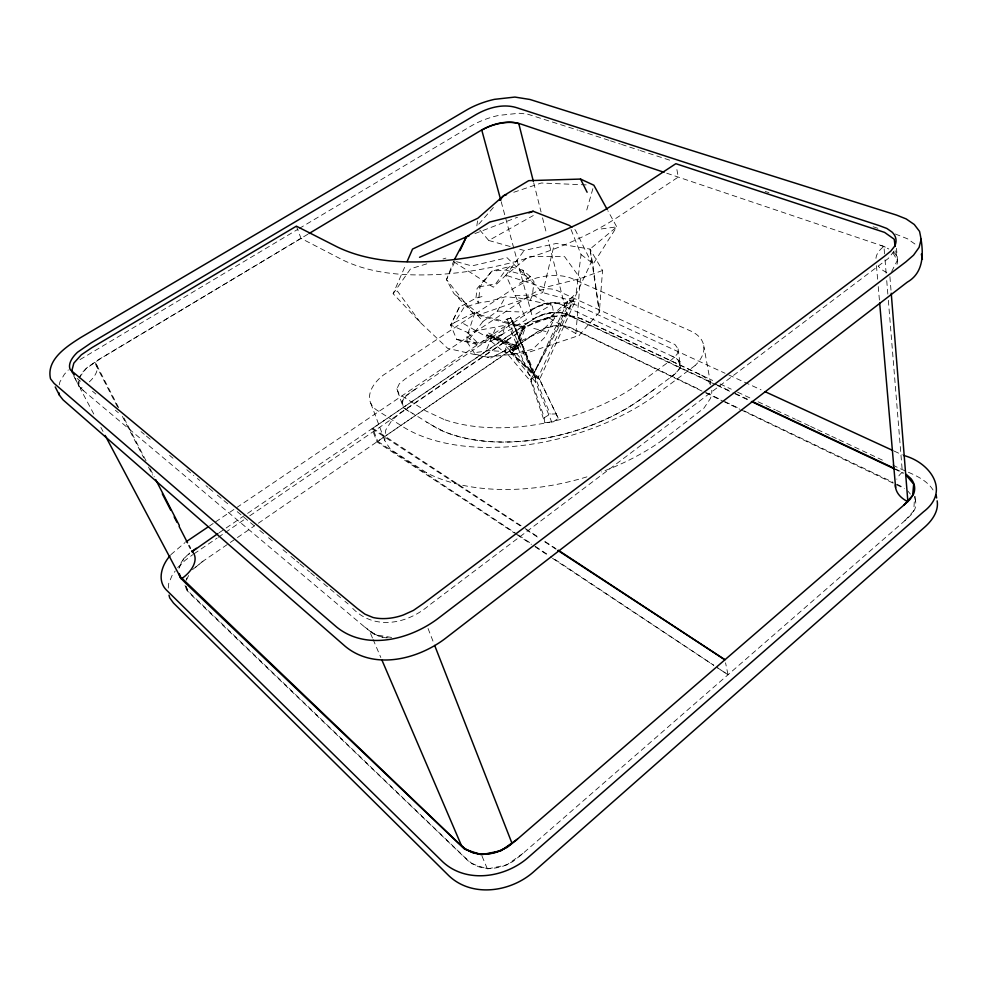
<?xml version="1.0" encoding="UTF-8"?>
<svg xmlns="http://www.w3.org/2000/svg" width="987" height="987" viewBox="0 0 987 987"><rect width="100%" height="100%" fill="white"/><g stroke="black" fill="none" stroke-linecap="round" stroke-linejoin="round"><path stroke-width="0.74" stroke-dasharray="4.93 3.7" d="M83.747 390.877L78.935 386.09L79.083 380.538M575.927 333.322L580.405 278.507L564.564 256.632L528.872 256.336L505.875 275.237L493.34 287.217L453.786 261.765M519.754 249.217L524.183 250.464L556.31 243.468L590.016 249.106L602.551 270.487L599.343 312.114L579.11 335.481L528.329 352.445L486.332 357.22L447.679 348.362L420.511 322.675L393.134 293.731L405.867 264.417M426.347 472.588L390.334 449.208L384.77 440.572L385.732 430.061L391.753 420.474L399.464 413.479L407.113 408.186L526.108 327.19L536.064 321.651A41.355 23.219 -15 0 1 573.496 316.296L582.675 319.171L701.51 375.146M168.259 588.104L168.703 583.514L172.083 575.458L175.267 570.967M530.179 300.653L532.412 294.891L534.016 281.863L530.475 276.718L522.814 270.167L509.798 266.502L491.847 271.117L477.054 288.599L475.931 298.185L478.313 303.083L489.91 301.158L505.504 296.754L518.52 297.889L551.277 304.872L552.523 306.538L554.435 318.505L545.182 337.023L532.709 349.262L510.97 354.296L503.173 351.434L489.244 350.619L475.315 352.556L475.068 354.148L490.736 358.071L507.232 349.447L490.736 358.071M571.066 229.589L581.059 254.572L576.1 293.398L549.241 318.048L524.344 326.919L515.806 325.71L474.031 314.15L453.687 293.213L446.506 279.605L453.761 260.913M477.523 220.977L476.758 226.479L493.685 207.11M678.094 348.917L680.586 367.793L674.417 374.529L639.971 399.858A146.755 83.019 -15.3 0 1 438.425 429.172L403.399 407.742L396.873 388.866L399.303 383.832L405.077 379.033L532.141 293.904C539.79 289.043 549.882 286.835 558.297 291.079L675.034 344.574L678.094 348.917L677.168 354.185L671.678 359.712L635.554 386.016A147.927 82.476 -15.3 0 1 443.854 419.401M59.22 384.831L59.874 381.969L64.389 374.283L68.337 369.928M459.288 307.253L450.701 325.081L456.722 339.503L476.351 344.241L490.934 341.12L502.778 334.297L504.863 325.328L467.567 332.459L450.701 325.081L459.288 307.253L475.931 298.185L485.234 295.718M553.448 247.811L542.739 292.559L479.386 314.656L453.687 293.213M525.503 326.796L523.949 327.4L514.918 347.214L514.523 348.571L515.991 348.942L517.978 348.312L518.743 347.005L525.503 326.796L522.333 326.833L514.523 348.571L486.357 335.222L486.776 333.865L488.466 332.989L518.743 347.005L516.004 345.697L523.887 326.228L517.139 346.412L514.918 347.214L486.776 333.865M586.771 209.972L593.027 188.135M552.004 422.744L535.633 382.191L509.588 351.125L510.834 346.795L506.195 346.647L504.949 350.965L531.154 381.994L544.676 422.325L552.004 422.744L558.284 418.365L538.421 376.923L533.572 373.789L509.588 351.125L504.949 350.965M509.588 351.125L535.373 377.009L539.519 379.551L575.063 301.738L573.829 299.246L569.154 298.642L533.572 373.789L531.154 381.994L531.006 379.23L506.158 319.43L511.648 317.839L533.572 373.789L539.519 379.551L558.284 418.365M523.887 326.228L515.868 345.734L512.549 348.362L512.685 350.212L515.991 348.942L515.251 347.177L486.357 335.222L488.047 334.334L488.466 332.989M467.073 342.008L466.925 336.703L474.944 312.41L483.013 321.417L467.073 342.008L475.068 354.148M486.813 348.979L495.326 328.659M454.847 261.678L446.506 279.605L474.031 314.15M515.806 325.71L549.241 318.048L573.052 301.146L591.225 262.234L575.359 230.02L571.781 227.269M544.676 422.325L544.368 417.674L531.006 379.23L570.387 301.134L569.154 298.642M486.357 335.222L515.868 345.734L514.918 349.817L517.978 348.312L515.868 345.734L512.685 350.212L514.918 349.817L515.868 345.734L488.047 334.334M186.592 579.653L188.64 575.507M178.98 568.253L183.915 558.42L189.689 553.645M891.656 271.561L897.294 260.432L895.493 249.329L888.3 258.483L429.135 605.278C405.99 625.178 371.68 630.816 350.311 605.759M506.195 346.647L533.572 373.789L573.829 299.246L538.421 376.923L539.519 379.551M483.013 321.417L497.423 311.102L505.504 296.754M450.701 325.081L454.637 322.478L464.038 307.352L478.313 303.083L480.089 286.724L491.847 271.117L505.64 270.056L530.475 276.718L517.41 284.589M601.256 228.947L616.739 226.874L590.016 249.106L599.343 312.114L592.842 264.528L616.739 226.874L607.881 210.749M514.918 347.214L516.004 345.697M463.569 323.65L492.414 340.281L526.429 319.665L505.875 275.237L524.183 250.464M79.157 377.75L86.757 367.818L97.738 360.156L300.998 238.36L341.687 259.445C371.988 274.497 406.903 276.113 440.103 274.386A213.229 97.108 -15.6 0 0 462.829 272.153L470.54 271.092A212.982 96.973 -15.7 0 0 494.055 266.786C530.537 258.878 566.106 246.281 598.924 228.416A185.815 85.857 -15.7 0 0 619.565 215.993L678.254 177.092L676.379 166.68M510.97 354.296L522.789 340.034L540.839 331.953L554.435 318.505M512.685 350.212L515.251 347.177M904.906 520.63L913.789 510.797L914.567 496.412M177.648 567.587L184.976 560.468L192.773 554.682M170.825 554.706L185.025 542.591M192.44 569.672L202.977 561.208M189.689 553.016L184.68 557.68A29.647 17.655 -26.8 0 0 179.227 567.513M509.798 266.502L505.64 270.056L495.684 283.886L480.089 286.724L477.054 288.599M195.253 567.537L202.101 561.813L254.658 525.75M670.457 377.453C674.503 374.011 679.932 370.507 680.388 364.709C679.957 360.23 675.564 357.985 671.999 356.171M662.61 440.029L703.941 408.149L710.393 398.514A44.995 27.167 -11.8 0 0 711.763 390.272M653.801 389.742L634.69 403.325A146.989 83.13 -15.3 0 1 611.101 416.674A146.36 82.809 -15.3 0 1 583.305 428.161A146.656 82.957 -15.3 0 1 443.274 431.196L426.606 422.411M522.987 853.385L506.812 864.933L487.368 868.93L470.676 863.317L192.736 596.37L187.271 590.757L184.643 585.464M415.354 389.014L406.274 395.75L402.708 401.376A22.8 13.041 -18.8 0 0 406.521 409.815L412.899 413.911M258.347 523.221L534.818 333.52C545.626 325.907 560.887 322.342 573.077 328.807L700.239 389.816M716.081 384.881L571.991 316.987C558.593 309.313 541.752 313.076 529.735 321.7L372.753 428.222L377.7 441.325L533.288 334.864C545.194 326.216 561.998 322.49 575.273 330.25L704.089 392.098M194.007 553.83L217.165 538.051M218.349 537.236L224.234 533.227M225.406 532.425L245.183 518.94M249.797 515.806L526.034 327.474A41.688 23.417 -15 0 1 551.301 317.098C562.146 315.198 573.731 315.174 583.848 320.022L712.676 380.476M219.04 532.82L531.24 320.38C542.147 312.78 557.433 309.153 569.746 315.544L713.687 383.326M209.565 525.935L213.13 523.517M215.511 521.913L234.388 509.156M236.72 507.577L522.431 314.409A41.997 23.256 -15.1 0 1 547.871 303.984C558.765 302.071 570.4 301.973 580.603 306.772L725.05 373.259M530.426 311.226C540.271 303.317 554.595 299.678 565.884 306.772M80.009 359.613L298 229.218M544.368 417.674L550.166 414.071L556.421 413.923M531.006 379.23L534.584 377.046L535.275 374.48L510.587 317.567L550.166 414.071M307.858 234.24L99.576 359.194L86.042 368.607A33.126 15.94 -24.4 0 0 79.157 378.083M535.842 314.125L551.277 304.872L532.412 294.891L515.017 295.73M299.209 228.49L470.54 126.336A46.266 20.468 -15.6 0 1 498.669 115.405L519.002 113.246L527.465 114.097L578.098 130.222M479.768 229.983L488.762 240.483L533.276 215.536M454.637 322.478L474.944 312.41M506.158 319.43L511.648 317.839M474.92 233.574L517.521 217.251M602.551 270.487L580.405 278.507L544.133 287.661L505.875 275.237M456.722 339.503L477.609 342.958L502.778 334.297M513.783 192.28L541.308 183.002L587.845 184.964M426.803 263.862L410.617 268.735L393.134 293.731L397.391 291.066L420.511 322.675M442.99 258.989L445.927 258.113M512.549 348.362L514.782 347.967M497.423 311.102L518.915 311.892M570.387 301.134L575.063 301.738M391.629 637.442L375.763 634.863L364.684 627.016M533.745 328.437L546.033 331.546M479.386 314.656L524.344 326.919M456.537 261.678L471.798 265.922L507.084 257.718L542.739 292.559L573.052 301.146M488.762 240.483L510.908 246.725M579.554 130.691L609.263 140.413M610.484 140.82L620.292 144.028M621.526 144.423L639.07 150.172M640.341 150.579L672.875 161.226M765.147 191.416L768.947 192.662M873.15 226.751L878.307 228.441M895.308 233.993L907.522 238.805L915.578 244.492M666.731 173.206L883.488 246.281L888.843 249.02M522.333 326.833L523.949 327.4M880.737 245.356L888.386 248.317M443.866 419.389L425.804 410.937L398.156 393.591M728.813 374.986L761.063 389.828M894.136 451.084L902.278 454.834M720.066 383.931L731.256 389.186M737.56 392.147L752.908 399.34M758.09 401.783L775.19 409.802M776.522 410.419L783.209 413.565M784.566 414.195L795.411 419.29M796.78 419.931L809.204 425.755M810.586 426.409L816.422 429.148M817.581 429.69L829.401 435.242M831.782 436.353L837.766 439.166M838.975 439.733L882.415 460.115M892.779 464.976C906.658 472.773 925.288 476.388 933.801 491.193M716.192 384.498L731.453 391.679M735.303 393.492L748.331 399.624M895.665 468.998L903.623 472.995M717.315 385.461L733.526 393.097M734.784 393.69L750.108 400.907M706.359 392.752L721.263 399.895M725.026 401.709L737.745 407.804M744.186 410.9L893.112 482.347M896.936 484.185L904.154 487.849M705.286 392.666L722.311 400.833M723.545 401.425L739.732 409.198M741.003 409.815L904.326 488.528M894.271 468.825L903.117 473.316M549.241 318.048L579.11 335.481M520.248 525.8L372 428.74L376.948 441.831L514.486 533.079M525.997 529.563L538.816 537.952M544.713 541.801L556.705 549.66M372.753 428.222L524.183 527.798M525.331 528.551L539.272 537.718M545.157 541.592L555.928 548.673M516.719 534.559L531.487 544.368M534.954 546.662L548.957 555.952M552.523 558.321L713.848 665.349L550.586 556.532M728.011 674.75L717.352 667.681L728.011 674.75L725.544 662.795M377.7 441.325L517.2 534.288M518.335 535.04L531.956 544.108M535.41 546.416L549.401 555.743M581.059 254.572L591.225 262.234M680.191 361.649L675.219 357.664L563.293 305.563C553.769 300.048 541.74 302.997 533.325 309.264L406.002 395.602L402.042 401.29L403.399 407.742M466.925 336.703L476.351 344.241M77.085 378.416L80.478 381.241M92.519 391.259L95.862 394.035M115.393 410.284L118.391 412.776M141.055 431.64L144.25 434.305M146.397 436.081L150.74 439.696M169.604 455.389L172.996 458.215M186.802 469.713L193.81 475.537M197.351 478.485L199.707 480.447M205.999 485.678L208.035 487.381M209.071 488.232L213.192 491.662M217.325 495.104L229.835 505.517M237.225 511.661L256.521 527.724M259.778 530.426L265.244 534.979M268.538 537.73L274.078 542.332M283.022 549.771L288.673 554.484M290.943 556.372L295.532 560.184M296.68 561.134L298.975 563.046M300.134 564.009L305.945 568.845M307.105 569.807L309.449 571.769M310.634 572.744L315.334 576.667M316.383 577.531L321.577 581.861M323.662 583.588L340.601 597.69M344.907 601.268L348.127 603.958M490.934 341.12L503.173 351.434M73.68 375.788L79.12 386.349L82.365 389.717L366.078 628.176L373.222 633.568L381.253 636.973A43.724 29.474 -22.8 0 0 386.509 637.861M467.567 332.459L477.609 342.958M184.951 585.525L190.207 593.224L464.532 857.111L471.132 862.885L478.374 866.685A37.457 30.375 -26.5 0 0 504.345 865.735L512.771 861.626L521 855.112L905.782 519.865L911.383 514.572L914.739 509.403A33.163 21.862 -3.5 0 0 914.937 498.83M510.834 346.795L533.572 373.789L510.587 317.567M907.732 490.897L910.396 494.105M892.964 252.894L897.294 260.432M93.777 414.022L80.292 388.631A31.942 15.076 -25 0 0 84.746 385.67M100.871 427.396L103.006 431.405M96.652 364.956L119.23 408.778M124.029 418.093L146.002 460.769M150.135 468.8L154.293 476.869M117.589 407.1L94.357 362.032A31.942 15.076 -25 0 1 89.101 382.092M122.376 416.391L143.646 457.647M148.469 467.011L152.615 475.055M74.963 378.107L78.935 386.09M507.207 319.702L533.572 373.789M396.873 388.866L399.587 395.17M372.481 638.034L369.496 631.063A42.268 28.5 -22.9 0 0 388.039 637.824M373.086 639.428L380.846 657.552M482.038 856.148L487.368 868.93M522.814 270.167L526.811 280.111M428.037 628.472L433.552 642.599M370.804 403.338L384.77 440.572M296.384 226.159L300.998 238.36M678.562 361.057L680.586 367.793M501.186 201.681L533.079 319.418A24.835 13.756 -15.1 0 1 566.97 314.582L548.167 240.075M533.696 182.755L541.073 211.983M542.554 217.843L546.662 234.129M186.247 586.586L187.271 590.757M710.591 383.474L703.719 345.684M590.016 249.106L592.842 264.528M897.541 261.16L896.504 248.317M915.159 496.449L915.813 504.073M876.444 265.676L877.739 280.592M878.245 286.563L879.54 301.491M884.549 253.869L883.945 246.442A37.247 19.678 -6.2 0 0 875.913 259.889M885.043 259.815L886.129 273.189M886.733 280.629L887.844 294.188M888.349 300.332L902.365 472.156A32.867 21.171 -2.3 0 0 896.825 479.176M889.916 276.668L891.113 291.72M535.373 377.009L535.633 382.191M886.819 272.511A37.247 19.678 -6.2 0 1 878.331 266.206M186.888 589.399A29.425 17.754 -27 0 1 185.889 586.648M186.074 580.467A29.425 17.754 -27 0 1 186.876 578.012M79.12 386.349A33.126 15.94 -24.4 0 1 78.652 379.6M893.556 251.981A37.864 20.233 -7.3 0 1 896.233 266.206M662.598 440.017A170.443 99.292 -15.3 0 1 601.441 471.959M586.92 476.857A170.443 99.292 -15.3 0 1 426.298 472.625M701.523 375.134A44.995 27.167 -11.8 0 1 710.443 384.807M695.132 365.498L652.777 397.193A174.563 97.503 -15.4 0 1 503.259 447.136L485.542 447.456A174.317 97.392 -15.4 0 1 403.461 427.075L377.737 410.715A44.045 24.848 -19 0 1 383.524 374.974L514.523 287.846L524.183 282.405L536.385 278.013A42.12 22.652 -15.1 0 1 571.473 278.322L691.455 331.336A46.019 26.661 -12.1 0 1 695.119 365.486"/><path stroke-width="1.48" d="M921.155 239.224L919.107 247.379L913.53 255.201L905.819 261.913L437.722 618.726C409.765 639.613 366.091 650.976 336.616 627.041L54.1 383.388L50.522 378.835C46.031 359.564 66.795 346.4 80.761 337.517L466.123 110.31A46.636 20.184 -15.6 0 1 494.462 99.342L514.93 97.071L530.007 99.49L896.467 215.055L906.14 218.904L914.27 224.493L919.551 231.402C923.388 249.131 925.769 271.585 907.25 282.171L445.273 638.503C417.698 659.439 374.258 670.383 345.277 646.374L63.069 399.883L59.467 395.281L55.235 386.941M407.088 261.629L412.541 249.069L477.893 218.213L503.641 195.71L528.748 180.646L580.553 179.066L593.853 185.223L607.141 209.404M459.979 250.636L466.407 236.843L489.675 222.05L533.14 211.255L569.4 225.431L571.781 227.269M454.464 259.569L466.407 236.843L469.244 235.757M170.023 555.829C161.88 564.86 156.662 580.319 166.458 590.066L441.251 860.38C464.914 884.364 505.406 878.06 528.798 856.938L923.548 511.759C950.839 491.057 930.038 462.298 903.648 455.463M499.656 200.262L503.641 195.71L506.528 194.723M903.623 505.332L912.63 495.437L913.678 484.148L905.647 474.599M191.996 551.733L217.893 533.597M191.885 551.437L196.302 548.291M517.472 839.086L501.137 850.695L481.459 854.754L464.593 849.165L185.827 583.329L180.374 577.753L179.363 573.62M186.148 541.764L208.368 526.75M309.079 233.512L479.744 131.123C492.081 123.794 507.75 119.328 521.753 124.337L664.054 172.306M419.549 257.299L466.407 236.843M528.884 212.896L533.14 211.255M765.036 391.666L892.791 450.467M752.291 401.499L894.37 468.393M751.403 401.512L894.271 468.825M557.914 550.45L724.927 659.785L558.346 550.265M906.35 474.439L910.989 478.67A33.459 21.8 -3.8 0 1 913.58 494.08L910.187 499.249L904.536 504.542L515.448 840.838L507.108 847.377L498.608 851.497A37.839 30.375 -26.2 0 1 472.403 852.534L465.111 848.758L458.462 842.997L179.992 576.408A29.647 17.655 -26.8 0 1 179.005 573.681M74.235 375.06L71.656 371.457L73.828 363.142L81.304 354.827L91.791 347.732L296.384 226.159L337.394 247.021C370.359 262.838 408.211 263.48 443.977 260.654A214.858 96.282 -15.7 0 0 467.122 257.829C519.927 249.279 571.744 231.513 616.85 202.458L675.848 163.694L884.574 232.389L894.222 239.224L895.123 246.442M105.128 435.415L181.3 578.925A28.598 16.73 -27.6 0 0 191.774 551.03M155.675 479.559L179.35 525.503M162.3 493.845L170.677 510.094M174.168 516.855L176.957 522.271M179.079 526.379L187.542 542.813M188.961 545.552L190.368 548.291M580.553 179.066L587.105 192.231M382.043 660.34L461.657 846.044A36.581 29.363 -26.2 0 0 511.945 843.182L434.662 645.424M500.791 200.238L481.792 130.148A27.365 12.103 -15.6 0 1 518.792 123.659L533.338 181.3M169.011 595.186L169.715 597.875L173.515 603.045L447.555 874.445C470.885 898.355 511.13 892.347 534.251 871.25L924.646 527.169C932.036 520.667 938.933 511.167 937.156 500.841M921.352 254.128L922.413 259.396M58.973 392.826L59.467 395.281M936.157 495.116L936.651 497.979M879.664 302.984L895.591 487.541M891.236 293.225L907.867 501.667A32.867 21.171 -2.3 0 1 895.431 484.703M894.703 246.133L890.755 251.154L884.216 256.46L423.448 603.476L413.38 610.435L403.288 615.012A44.255 29.314 -22.6 0 1 373.037 617.504L364.931 614.161L357.75 608.819L70.385 369.878A33.422 15.743 -24.2 0 1 77.492 352.26L91.149 342.884L475.352 114.973C487.812 107.669 503.518 103.141 517.657 108.015L879.133 225.567L886.807 228.441L892.014 232.044A38.259 20.048 -7.6 0 1 894.703 246.133"/></g></svg>
